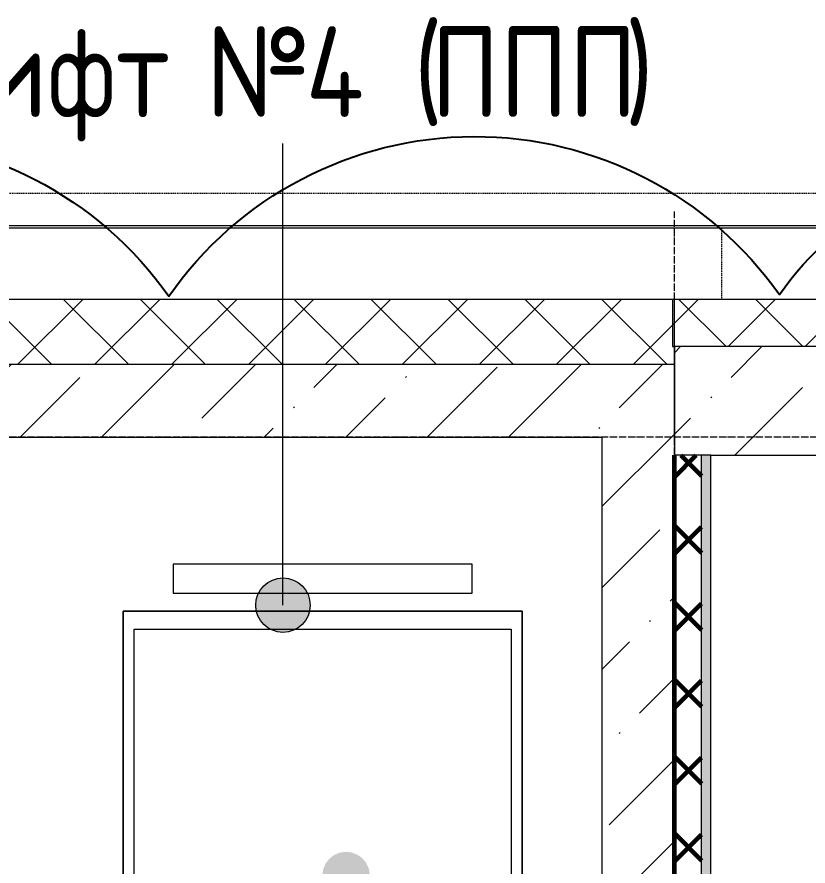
# Model space of a CAD drawing. Header units: millimetres. Extents: x -60946 to 138510, y -262288 to 24501.
# Drawn here: x 47796 to 49978, y -242092 to -239750 of the extents above; entities that cross this region are included whole.
import ezdxf

# ---------------------------------------------------------------- set-up
doc = ezdxf.new("R2010")
doc.units = ezdxf.units.MM
doc.linetypes.add('ADSK_Линия сетки', pattern=[25, 20, -2.5, 0, -2.5])
doc.linetypes.add('ADSK_Невидимые', pattern=[5, 3, -2])
for name, color, linetype, lineweight in [('2)Тип-3', 7, 'Continuous', 60), ('2)Тип-8', 40, 'Continuous', 60), ('Аннотация', 7, 'Continuous', 20), ('Обобщенные модели', 7, 'ADSK_Невидимые', 18), ('Оборудование', 7, 'Continuous', 18), ('Оси', 7, 'Continuous', 9), ('Панели витража', 7, 'Continuous', 9), ('Стены внутренние', 7, 'Continuous', 18), ('Стены наружные', 7, 'Continuous', 18), ('Стены несущие', 7, 'Continuous', 30), ('Стены отделка', 7, 'Continuous', 30), ('Стены штриховка', 7, 'Continuous', 9), ('Узлы', 7, 'Continuous', 18)]:
    doc.layers.add(name, color=color, linetype=linetype, lineweight=lineweight)
doc.styles.add('GOST Common_2', font='', dxfattribs={"width": 0.9, "height": 250})
doc.styles.get('GOST Common_2').set_extended_font_data('GOST Common')
pattern_1 = [(45, (9.36, -250313.7), (84.18955, 308.69595), [396.875, -79.375, 3.353, -76.022])]
pattern_2 = [(45, (9.36, -250313.7), (-106.066, 106.066), []), (135, (9.36, -250313.7), (-106.066, -106.066), [])]

# ---------------------------------------------------------------- blocks, each defined once
blk = doc.blocks.new('AS-Shakhta_lifta-GOST_5746-2003 - Лифт_3_2700х1700 проем 1000-730833-Маркировочный 5-й')
at = {"layer": 'Оборудование'}
h = blk.add_hatch(color=256, dxfattribs=at)
h.paths.add_polyline_path([(-9.5, 464.1), (-60.4, 461.4), (-109.3, 447.2), (-153.5, 422), (-190.9, 387.4), (-219.3, 345.2), (-237.2, 297.5), (-243.7, 247), (-238.5, 196.4), (-221.7, 148.3), (-194.4, 105.3), (-157.9, 69.8), (-114.3, 43.6), (-114.3, -98), (-123.4, -111.8), (-129.1, -131.3), (-130, -144.1), (-127, -160.5), (-120, -175.5), (-109.5, -188.4), (-96, -198.1), (-80.6, -204.2), (-64.1, -206.2), (-47.6, -203.9), (-32.3, -197.6), (-19, -187.7), (-8.6, -174.7), (-1.8, -159.5), (0.9, -143.1), (-0.6, -126.6), (-6.2, -110.9), (-15.5, -97.2), (-28, -86.3), (-42.9, -78.8), (-42.9, 35.4), (113.5, 35.4), (113.5, 97.4), (-31, 97.4), (-31, 128.1), (162.8, 128.1), (253.6, 322.9), (328.5, 288), (354.7, 344.2), (231, 401.8), (183.6, 319.7), (160.7, 365.2), (128, 404.3), (87.2, 434.8), (40.6, 455.1)])
h.paths.add_polyline_path([(-27.9, 404.9), (12.2, 401), (50, 387.2), (83.3, 364.5), (109.8, 334.2), (128, 298.2), (136.6, 258.9), (135.3, 218.6), (123.9, 180), (-114.3, 180), (-114.3, 111.7), (-144.4, 138.5), (-166.9, 171.9), (-180.4, 209.8), (-184, 249.9), (-177.6, 289.7), (-161.5, 326.6), (-136.7, 358.3), (-104.7, 382.9), (-67.7, 398.8)])
at = {"layer": 'Обобщенные модели', "lineweight": 30}
for p, q in [((780, 1285), (-620, 1285)), ((-620, 1230), (-620, 1285)), ((-267, 1235), (-267, 1285)), ((-267, 1285), (77, 1285)), ((77, 1285), (77, 1235)), ((83, 1235), (83, 1285)), ((83, 1285), (427, 1285)), ((427, 1285), (427, 1235)), ((780, 1230), (780, 1285)), ((-270, 1230), (-620, 1230)), ((77, 1235), (-267, 1235)), ((427, 1235), (83, 1235)), ((430, 1230), (780, 1230))]:
    blk.add_line(p, q, dxfattribs=at)
at = {"layer": 'Обобщенные модели', "linetype": 'ADSK_Невидимые', "lineweight": 18}
for p, q in [((-610, 1285), (-610, 1235)), ((-270, 1285), (-610, 1285)), ((-270, 1235), (-270, 1285)), ((430, 1235), (430, 1285)), ((430, 1285), (770, 1285)), ((770, 1285), (770, 1235)), ((-610, 1235), (-270, 1235)), ((770, 1235), (430, 1235))]:
    blk.add_line(p, q, dxfattribs=at)
at = {"layer": 'Оборудование'}
for p, q in [((-550, -870), (-550, 1230)), ((550, 1230), (-550, 1230)), ((-550, 1230), (-550, -870)), ((-520, -820), (-520, 1230)), ((520, 1230), (520, -820)), ((550, 1230), (550, -870)), ((550, -870), (550, 1230)), ((520, -820), (-520, -820)), ((550, -870), (-550, -870)), ((-550, -870), (550, -870))]:
    blk.add_line(p, q, dxfattribs=at)
at = {"layer": 'Узлы'}
for p, q in [((412.5, -920), (-412.5, -920)), ((-412.5, -920), (-412.5, -1000)), ((412.5, -1000), (412.5, -920)), ((-412.5, -1000), (412.5, -1000))]:
    blk.add_line(p, q, dxfattribs=at)
blk = doc.blocks.new('Обобщенные модели 10 - Обобщенные модели 10-1218172-Маркировочный 5-й')
at = {"layer": 'Обобщенные модели'}
blk.add_line((49730, 9982.5), (49730, 9785), dxfattribs=at)
blk = doc.blocks.new('Системная панель - 1_Алюминиевая панель RAL 1013-3049439-Маркировочный 5-й')
at = {"layer": 'Панели витража', "lineweight": 18}
for p, q in [((2035, 2.5), (-2035, 2.5)), ((-2035, -2.5), (2035, -2.5))]:
    blk.add_line(p, q, dxfattribs=at)
blk = doc.blocks.new('Обобщенные модели 13 - Обобщенные модели 1-3016844-Маркировочный 5-й')
at = {"layer": 'Обобщенные модели'}
blk.add_line((46272.5, 10077.5), (61863.3, 10077.5), dxfattribs=at)

msp = doc.modelspace()

# ---------------------------------------------------------------- hatches: boundary and pattern name
at = {"layer": '2)Тип-8'}
h = msp.add_hatch(dxfattribs=at)
h.set_pattern_fill('FP_4', color=256, style=0, pattern_type=2)
h.set_pattern_definition(pattern_2)
h.paths.add_polyline_path([(49684.3615, -243808.7359), (49684.3615, -240958.7359), (49609.3615, -240958.7359), (49609.3615, -243808.7359)])
msp.add_hatch(color=256, dxfattribs=at).paths.add_polyline_path([(49709.3615, -243808.7359), (49709.3615, -240958.7359), (49684.3615, -240958.7359), (49684.3615, -243808.7359)])
at = {"layer": 'Аннотация', "lineweight": 9}
h = msp.add_hatch(color=256, dxfattribs=at)
edge = h.paths.add_edge_path()
edge.add_arc((48529.8346, -241372.3438), 75, 0, 360)
at = {"layer": 'Стены внутренние', "lineweight": 9}
h = msp.add_hatch(dxfattribs=at)
h.set_pattern_fill('FP_2', color=256, style=0, pattern_type=2)
h.set_pattern_definition(pattern_1)
h.paths.add_polyline_path([(56409.3615, -240958.7359), (56409.3615, -240659.7359), (54809.3615, -240659.7359), (54809.3615, -240958.7359), (55685.0249, -240958.7359)])
h.paths.add_polyline_path([(58572.852, -240958.7359), (59209.3615, -240958.7359), (59209.3615, -240659.7359), (58009.3615, -240659.7359), (58009.3615, -240958.7359)])
h.paths.add_polyline_path([(52559.3615, -240958.7359), (53209.3615, -240958.7359), (53209.3615, -240659.7359), (52009.3615, -240659.7359), (52009.3615, -240958.7359), (52534.3615, -240958.7359)])
h.paths.add_polyline_path([(61809.3615, -240958.7359), (61859.3615, -240958.7359), (61859.3615, -240658.7359), (60809.3615, -240659.7359), (60809.3615, -240958.7359), (61409.3615, -240958.7359), (61409.3615, -240708.7359), (61809.3615, -240708.7359), (61809.3615, -240854.1935)])
h.paths.add_polyline_path([(49684.3615, -240958.7359), (50409.3615, -240958.7359), (50409.3615, -240659.7359), (49609.3615, -240658.7359), (49609.3615, -240958.7359)])
at = {"layer": 'Стены наружные', "lineweight": 9}
h = msp.add_hatch(dxfattribs=at)
h.set_pattern_fill('FP_4', color=256, style=0, pattern_type=2)
h.set_pattern_definition(pattern_2)
h.paths.add_polyline_path([(45989.3615, -240708.7359), (49609.3615, -240708.7359), (49609.3615, -240528.7359), (45989.3615, -240528.7359)])
h = msp.add_hatch(dxfattribs=at)
h.set_pattern_fill('FP_4', color=256, style=0, pattern_type=2)
h.set_pattern_definition(pattern_2)
h.paths.add_polyline_path([(61460.6791, -240658.7359), (61809.3615, -240658.7359), (61809.3615, -240528.7359), (60759.3615, -240528.7359), (60759.3615, -240658.7359)])
h.paths.add_polyline_path([(51959.3615, -240658.7359), (53259.3615, -240658.7359), (53259.3615, -240528.7359), (51959.3615, -240528.7359)])
h.paths.add_polyline_path([(54759.3615, -240658.7359), (56459.3615, -240658.7359), (56459.3615, -240528.7359), (54759.3615, -240528.7359)])
h.paths.add_polyline_path([(58572.852, -240658.7359), (59259.3615, -240658.7359), (59259.3615, -240528.7359), (57959.3615, -240528.7359), (57959.3615, -240658.7359)])
h.paths.add_polyline_path([(49604.3615, -240658.7359), (50459.3615, -240658.7359), (50459.3615, -240528.7359), (49604.3615, -240528.7359)])
h = msp.add_hatch(dxfattribs=at)
h.set_pattern_fill('FP_2', color=256, style=0, pattern_type=2)
h.set_pattern_definition(pattern_1)
h.paths.add_polyline_path([(47509.3615, -240908.7359), (49609.3615, -240908.7359), (49609.3615, -240708.7359), (45809.3615, -240708.7359), (45809.3615, -240908.7359)])
h = msp.add_hatch(dxfattribs=at)
h.set_pattern_fill('FP_2', color=256, style=0, pattern_type=2)
h.set_pattern_definition(pattern_1)
h.paths.add_polyline_path([(49609.3615, -243608.7359), (49609.3615, -240908.7359), (49409.3615, -240908.7359), (49409.3615, -243608.7359)])

# ---------------------------------------------------------------- linework, layer by layer
at = {"layer": '2)Тип-3', "color": 5, "lineweight": 25}
msp.add_lwpolyline([(45046.4171, -248755.0868, -0.52056705), (45046.4171, -247006.6602, -0.52056705), (45046.4171, -244573.6925, -0.52056705), (45046.4171, -242482.0437, -0.52056705), (45046.4171, -240928.8752, -0.52056705), (46524.6227, -240524.764, -0.52056705), (48214.9499, -240520.2222, -0.52056705), (49898.905, -240515.6976, -0.52056705), (51326.4892, -240511.8617, -0.52056705), (52852.9226, -240507.7603, -0.52056705), (53220.8131, -241768.8028, -0.52056705), (53220.8131, -243330.7432, -0.52056705), (53220.8131, -244787.0895, -0.52056705), (53220.8131, -246913.5364, -0.52056705), (53220.8131, -248373.4411, -0.52056705), (51194.9524, -248738.566, -0.52056705), (49779.1606, -248742.3702, -0.52056705), (47309.2936, -248749.0066, -0.52056705)], format="xyb", close=True, dxfattribs=at)
at = {"layer": '2)Тип-8'}
msp.add_line((49609.3615, -243808.7359), (49609.3615, -240958.7359), dxfattribs=at)
at = {"layer": 'Аннотация', "lineweight": 9}
msp.add_line((48529.8346, -241372.3438), (48529.8346, -240098.4491), dxfattribs=at)
msp.add_circle((48529.8346, -241372.3438), 75, dxfattribs=at)
at = {"layer": 'Оси', "color": 253, "linetype": 'ADSK_Линия сетки', "lineweight": 5, "true_color": 0xaaaaaa}
for p, q in [((49609.3615, -261287.5872), (49609.3615, -240286.2598)), ((62528.5982, -240908.7359), (-25230.7352, -240908.7359))]:
    msp.add_line(p, q, dxfattribs=at)
at = {"layer": 'Стены несущие', "lineweight": 9}
for p, q in [((49609.3615, -240658.7359), (49609.3615, -240908.7359)), ((49609.3615, -240708.7359), (45809.3615, -240708.7359)), ((49609.3615, -240908.7359), (49609.3615, -240708.7359)), ((47709.3615, -240908.7359), (49409.3615, -240908.7359)), ((49409.3615, -240908.7359), (49409.3615, -243608.7359)), ((49709.3615, -240958.7359), (50409.3615, -240958.7359)), ((49709.3615, -244333.7359), (49709.3615, -240958.7359))]:
    msp.add_line(p, q, dxfattribs=at)
at = {"layer": 'Стены отделка', "lineweight": 9}
for p, q in [((49609.3615, -240528.7359), (45989.3615, -240528.7359)), ((50459.3615, -240528.7359), (49604.3615, -240528.7359)), ((49604.3615, -240528.7359), (49604.3615, -240658.7359)), ((49609.3615, -240708.7359), (49609.3615, -240528.7359)), ((49604.3615, -240658.7359), (49609.3615, -240658.7359))]:
    msp.add_line(p, q, dxfattribs=at)
at = {"layer": 'Стены штриховка', "lineweight": 9}
for p, q in [((50459.3615, -240658.7359), (49609.3615, -240658.7359)), ((49609.3615, -240908.7359), (49609.3615, -240958.7359)), ((49709.3615, -240958.7359), (49609.3615, -240958.7359)), ((49684.3615, -246308.7359), (49684.3615, -240958.7359))]:
    msp.add_line(p, q, dxfattribs=at)

# ---------------------------------------------------------------- block references
at = {"layer": 'Обобщенные модели'}
for name in ['Обобщенные модели 13 - Обобщенные модели 1-3016844-Маркировочный 5-й', 'Обобщенные модели 10 - Обобщенные модели 10-1218172-Маркировочный 5-й']:
    msp.add_blockref(name, (9.3615, -250313.7049), dxfattribs=at)
at = {"layer": 'Оборудование', "rotation": 180}
msp.add_blockref('AS-Shakhta_lifta-GOST_5746-2003 - Лифт_3_2700х1700 проем 1000-730833-Маркировочный 5-й', (48639.3615, -242258.7359), dxfattribs=at)
at = {"layer": 'Панели витража', "rotation": 180}
msp.add_blockref('Системная панель - 1_Алюминиевая панель RAL 1013-3049439-Маркировочный 5-й', (48224.3615, -240328.7359), dxfattribs=at)

# ---------------------------------------------------------------- texts
at = {"layer": 'Аннотация', "lineweight": 9, "char_height": 250, "attachment_point": 1, "style": 'GOST Common_2'}
for s, insert, width in [('4 (', (48592.1128, -239776.022), 418.480875), ('\\fGOST Common|b0|i0|c204|p34|;\\W.9;)', (49473.1753, -239776.022), 108.227812), ('Лифт', (47490.7846, -239776.022), 909.113625), ('\\fGOST Common|b0|i0|c204|p34|;\\W.9;№', (48318.269, -239776.022), 331.898625), ('ППП', (48937.394, -239776.022), 649.366875)]:
    msp.add_mtext(s, dxfattribs=dict(at, insert=insert, width=width))

doc.saveas('drawing.dxf')
